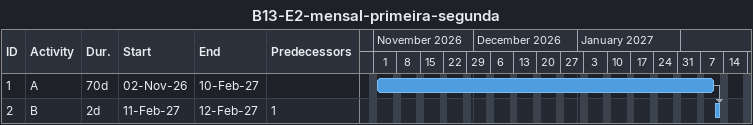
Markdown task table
B13-E2-mensal-primeira-segunda

| ID | Task | Duration | Start | Finish | Predecessors |
|---|---|---|---|---|---|
| 1 | A | 70d | 2026-11-02 | 2027-02-10 |  |
| 2 | B | 2d | 2027-02-11 | 2027-02-12 | 1 |
